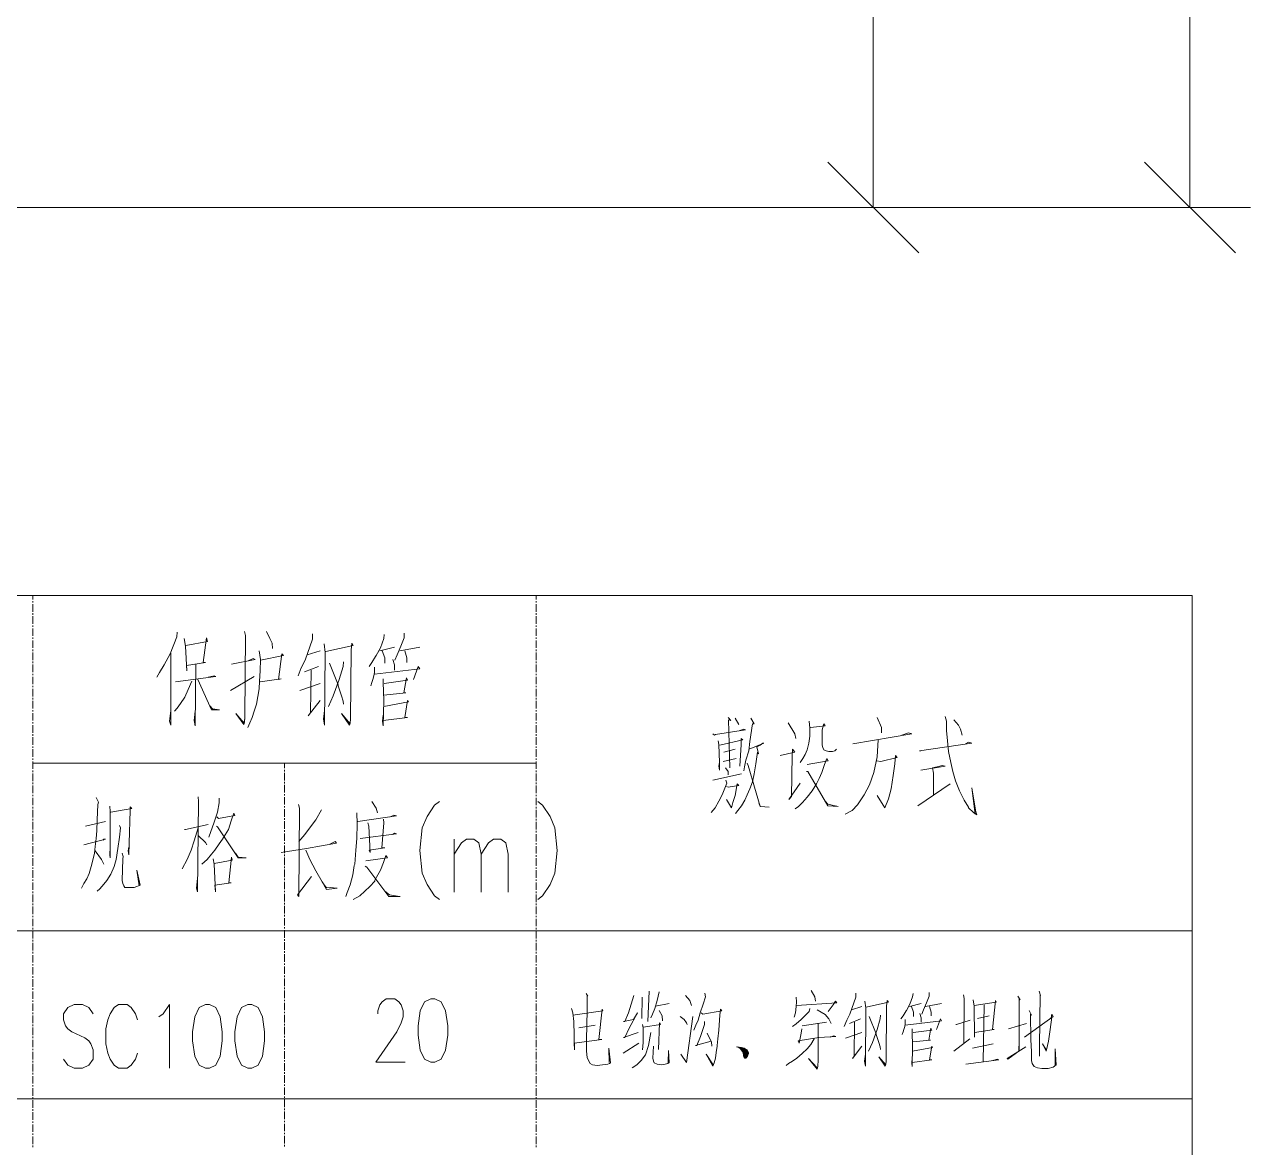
# Model space of a CAD drawing. Header units: millimetres. Extents: x -4415 to 173792, y -78716 to 47289.
# Drawn here: x 136509 to 156778, y -59659 to -41095 of the extents above; entities that cross this region are included whole.
import ezdxf

# ---------------------------------------------------------------- set-up
doc = ezdxf.new("R2010")
doc.units = ezdxf.units.MM

msp = doc.modelspace()

# ---------------------------------------------------------------- linework, layer by layer
at = {"color": 0, "lineweight": 0}
for points in [[(155777, -44119), (155777, 25406)], [(150542, -44119), (150542, -29460)], [(149791, -43369), (151292, -44869)], [(155028, -43369), (156528, -44869)], [(101711, -44119), (151542, -44119)], [(106947, -44119), (156778, -44119)], [(95256, -50533), (155812, -50533)], [(136647, -50533), (136647, -50603)], [(136647, -50627), (136647, -50652)], [(144967, -50533), (144967, -50603)], [(144967, -50627), (144967, -50652)], [(155812, -50533), (155812, -72721)], [(136647, -50677), (136647, -50802)], [(136647, -50827), (136647, -50853)], [(144967, -50677), (144967, -50802)], [(144967, -50827), (144967, -50853)], [(136647, -50877), (136647, -51002)], [(136647, -51028), (136647, -51052)], [(136647, -51077), (136647, -51203)], [(144967, -50877), (144967, -51002)], [(144967, -51028), (144967, -51052)], [(144967, -51077), (144967, -51203)], [(136647, -51227), (136647, -51252)], [(136647, -51277), (136647, -51402)], [(139034, -51143), (139025, -51220), (138918, -51501), (138819, -51680), (138739, -51808), (138694, -51884)], [(139151, -51245), (139168, -51373), (139195, -51782), (139186, -51693), (139500, -51642), (139464, -51642), (139518, -51232), (139535, -51296), (139178, -51360)], [(140145, -51130), (140163, -51194), (140154, -52537), (140145, -52627), (140135, -52665), (140001, -52487), (140135, -52640), (140154, -52576)], [(140512, -51130), (140566, -51245), (140601, -51322), (140611, -51411)], [(141273, -51168), (141273, -51257), (141148, -51603), (141085, -51731), (141032, -51860)], [(142456, -51181), (142447, -51245), (142393, -51398), (142321, -51527), (142312, -51540), (142250, -51642), (142205, -51706)], [(142787, -51155), (142787, -51232), (142733, -51373), (142671, -51514), (142634, -51603)], [(144967, -51227), (144967, -51252)], [(144967, -51277), (144967, -51402)], [(136647, -51427), (136647, -51452)], [(136647, -51477), (136647, -51602)], [(140387, -51450), (140413, -51590), (140405, -51782), (140395, -51949), (140387, -52076), (140368, -52204), (140342, -52333), (140306, -52448), (140271, -52550), (140234, -52640), (140199, -52716)], [(141184, -51514), (141399, -51450)], [(141461, -51335), (141479, -51475), (141471, -52678), (141453, -52576), (141471, -52435)], [(141488, -51462), (141945, -51360), (141918, -51322), (141910, -51437), (141900, -52576), (141892, -52640), (141883, -52678), (141748, -52487), (141892, -52653)], [(142384, -51450), (142626, -51386)], [(142420, -51450), (142465, -51564), (142465, -51655)], [(142715, -51450), (143047, -51386)], [(142797, -51450), (142832, -51564), (142832, -51642)], [(144967, -51427), (144967, -51452)], [(144967, -51477), (144967, -51602)], [(136647, -51627), (136647, -51652)], [(136647, -51677), (136647, -51803)], [(138927, -51488), (138927, -52678), (138908, -52614), (138927, -52435)], [(139339, -51667), (139330, -52691), (139312, -52601), (139330, -52448)], [(139930, -51667), (140324, -51590), (140288, -51577), (140207, -51616)], [(140413, -51603), (140790, -51527), (140763, -51501), (140709, -51923), (140754, -51910), (140405, -51962)], [(141784, -51629), (141775, -51706), (141712, -51923), (141614, -52191), (141533, -52371)], [(141551, -51655), (141694, -52013), (141694, -52025), (141748, -52191), (141775, -52282), (141784, -52333)], [(142599, -51590), (142626, -51680), (142626, -51769)], [(144967, -51627), (144967, -51652)], [(144967, -51677), (144967, -51803)], [(136647, -51827), (136647, -51852)], [(136647, -51877), (136647, -52002)], [(139007, -51962), (139671, -51871), (139644, -51860), (139545, -51884)], [(139912, -52102), (140306, -51871)], [(141372, -51706), (141139, -51795)], [(141246, -51769), (141238, -52474), (141201, -52524), (141399, -52269)], [(142294, -51718), (142294, -51808), (142286, -51860), (142267, -51923), (142250, -51974), (142232, -52025)], [(142294, -51834), (143047, -51744), (143020, -51706), (142939, -51923)], [(144967, -51827), (144967, -51852)], [(144967, -51877), (144967, -52002)], [(136647, -52027), (136647, -52052)], [(136647, -52078), (136647, -52202)], [(139276, -51949), (139213, -52089), (139160, -52217), (139088, -52320), (139034, -52396), (138989, -52448)], [(139374, -51923), (139599, -52422), (139733, -52422), (139617, -52409), (139572, -52358)], [(141399, -51987), (141059, -52102)], [(142438, -51910), (142438, -51974), (142447, -52269), (142438, -52691), (142428, -52614), (142438, -52511)], [(142456, -51987), (142841, -51936), (142823, -51897), (142778, -52141), (142814, -52141), (142447, -52180)], [(144967, -52027), (144967, -52052)], [(144967, -52078), (144967, -52202)], [(136647, -52227), (136647, -52253)], [(136647, -52277), (136647, -52402)], [(142447, -52371), (142859, -52294), (142841, -52269), (142797, -52550), (142841, -52550), (142438, -52601)], [(144967, -52227), (144967, -52253)], [(144967, -52277), (144967, -52402)], [(136647, -52428), (136647, -52452)], [(136647, -52477), (136647, -52602)], [(144967, -52428), (144967, -52452)], [(144967, -52477), (144967, -52602)], [(136647, -52627), (136647, -52652)], [(136647, -52678), (136647, -52802)], [(144967, -52627), (144967, -52652)], [(144967, -52678), (144967, -52802)], [(148142, -52550), (148186, -52601), (148150, -52589), (148168, -53382)], [(148257, -52563), (148320, -52666)], [(148517, -52563), (148571, -52653), (148544, -52653), (148499, -52947), (148482, -53101), (148437, -53254), (148410, -53369), (148400, -53433)], [(149136, -52640), (149243, -52819), (149261, -52896)], [(149484, -52614), (149493, -52729), (149493, -52857), (149476, -52973), (149449, -53088), (149413, -53164), (149377, -53228), (149332, -53293)], [(149503, -52716), (149744, -52691), (149726, -52653), (149699, -52755), (149699, -52845), (149699, -52921), (149699, -53010), (149709, -53049), (149726, -53088), (149763, -53101), (149807, -53113), (149870, -53113), (149905, -53101), (149932, -53075)], [(150604, -52550), (150676, -52716), (150676, -52806)], [(151732, -52537), (151751, -52614), (151751, -52768), (151769, -52934), (151786, -53113), (151823, -53293), (151858, -53446), (151903, -53600), (151965, -53766), (152046, -53920), (152118, -54035), (152118, -54047), (152198, -54124), (152252, -54162), (152235, -54112), (152171, -53715), (152225, -54149)], [(151876, -52589), (151948, -52679), (151984, -52742), (152010, -52845)], [(136647, -52827), (136647, -52853)], [(136647, -52877), (136647, -53002)], [(144967, -52827), (144967, -52853)], [(144967, -52877), (144967, -53002)], [(147890, -52819), (147917, -52845), (147935, -52832), (148428, -52755), (148400, -52742), (148338, -52768)], [(148006, -53010), (148383, -52921), (148356, -52896), (148356, -52999), (148338, -53356)], [(150202, -52986), (151177, -52819), (151124, -52806), (151016, -52845)], [(136647, -53028), (136647, -53052)], [(136647, -53077), (136647, -53203)], [(144967, -53028), (144967, -53052)], [(144967, -53077), (144967, -53203)], [(147979, -52934), (147989, -52999), (147998, -53293), (147998, -53420), (147989, -53356), (147998, -53293)], [(148257, -53075), (148070, -53126)], [(148490, -53075), (148732, -52973), (148715, -52973), (148670, -53010), (148616, -53036), (148643, -53152), (148625, -53126), (148598, -53319), (148571, -53484), (148544, -53613), (148499, -53728), (148455, -53829), (148418, -53920), (148365, -54009), (148303, -54086), (148266, -54137)], [(149001, -53177), (149243, -53126), (149206, -53075), (149198, -53177), (149189, -53855), (149144, -53907), (149332, -53638)], [(150622, -52921), (150604, -53203), (150550, -53459), (150479, -53663), (150389, -53829), (150282, -53996), (150192, -54086), (150076, -54149)], [(152064, -52986), (152118, -52960), (152171, -52973), (151303, -53101), (151330, -53101)], [(136647, -53227), (136647, -53252)], [(136647, -53278), (136647, -53402)], [(144967, -53227), (144967, -53252)], [(144967, -53278), (144967, -53402)], [(148276, -53228), (148060, -53280)], [(148455, -53306), (148472, -53343), (148670, -54022), (148822, -54035), (148678, -54022), (148651, -53970)], [(149449, -53330), (149798, -53267), (149771, -53228), (149736, -53330), (149691, -53459), (149646, -53561), (149601, -53650), (149530, -53766), (149449, -53868), (149369, -53958), (149305, -54022), (149252, -54060)], [(150596, -53267), (150666, -53280), (150936, -53215), (150909, -53177), (150899, -53319), (150873, -53510), (150837, -53728), (150792, -53894), (150730, -54047), (150604, -53842)], [(136647, -53307), (144967, -53307)], [(136647, -53427), (136647, -53453)], [(136647, -53477), (136647, -53602)], [(140807, -53310), (140807, -53390)], [(140807, -53416), (140807, -53441)], [(140807, -53466), (140807, -53591)], [(144967, -53427), (144967, -53453)], [(144967, -53477), (144967, -53602)], [(147890, -53587), (148365, -53484)], [(148096, -53382), (148142, -53446), (148142, -53497)], [(149439, -53446), (149458, -53446), (149789, -54009), (149959, -54022), (149789, -53983), (149744, -53933)], [(151330, -53420), (151732, -53356), (151679, -53343), (151598, -53369), (151518, -53382), (151536, -53472), (151536, -53829)], [(136647, -53628), (136647, -53652)], [(136647, -53677), (136647, -53803)], [(140807, -53616), (140807, -53641)], [(140807, -53665), (140807, -53791)], [(144967, -53628), (144967, -53652)], [(144967, -53677), (144967, -53803)], [(148105, -53587), (148123, -53638), (148096, -53689), (148043, -53829), (147989, -53933), (147926, -54047), (147863, -54124)], [(148114, -53689), (148142, -53702), (148320, -53676), (148293, -53650), (148257, -53842), (148222, -53958), (148195, -54047), (148114, -53907)], [(151276, -54009), (151813, -53650)], [(136647, -53827), (136647, -53852)], [(136647, -53878), (136647, -54002)], [(137694, -53875), (137730, -53951), (137721, -53989), (137711, -54245), (137703, -54424), (137694, -54553), (137676, -54681), (137666, -54796), (137640, -54911), (137613, -55014), (137577, -55128), (137542, -55218), (137488, -55295), (137452, -55371)], [(139378, -53862), (139387, -53938), (139369, -55435), (139351, -55371), (139369, -55205)], [(139727, -53887), (139727, -53964), (139701, -54117), (139637, -54296), (139592, -54437), (139557, -54527)], [(140807, -53816), (140807, -53841)], [(140807, -53866), (140807, -53991)], [(144967, -53827), (144967, -53852)], [(144967, -53878), (144967, -54002)], [(136647, -54027), (136647, -54053)], [(136647, -54077), (136647, -54202)], [(137918, -54015), (137926, -54104), (137926, -54744), (137926, -54873), (137918, -54821), (137926, -54694)], [(137936, -54117), (138285, -54054), (138258, -54028), (138258, -54091), (138240, -54629), (138231, -54821), (138222, -54757), (138231, -54694)], [(140807, -54016), (140807, -54041)], [(140807, -54066), (140807, -54191)], [(141037, -53987), (141053, -54052), (141045, -55511), (141020, -55485), (141253, -55178)], [(141419, -54077), (141328, -54244), (141236, -54359), (141144, -54486), (141045, -54601)], [(142251, -53937), (142325, -54052), (142343, -54128)], [(143369, -53937), (143287, -53999), (143166, -54187), (143084, -54374), (143043, -54749), (143084, -55124), (143166, -55312), (143287, -55499), (143369, -55561)], [(144967, -54027), (144967, -54053)], [(144967, -54077), (144967, -54202)], [(144994, -53937), (145075, -53999), (145197, -54187), (145279, -54374), (145318, -54749), (145279, -55124), (145197, -55312), (145075, -55499), (144994, -55561)], [(136647, -54228), (136647, -54252)], [(136647, -54277), (136647, -54403)], [(137515, -54348), (137846, -54271)], [(139691, -54194), (139718, -54220), (139987, -54169), (139969, -54130), (139924, -54258), (139879, -54400), (139825, -54489), (139781, -54565), (139727, -54642), (139656, -54744), (139602, -54809), (139530, -54898), (139441, -54975)], [(140807, -54216), (140807, -54241)], [(140807, -54265), (140807, -54391)], [(142001, -54128), (142010, -54307), (142001, -54551), (141985, -54743), (141968, -54973), (141960, -54999), (141935, -55152), (141894, -55318), (141843, -55446), (141819, -55511)], [(142018, -54270), (142658, -54179), (142617, -54167), (142558, -54192)], [(142185, -54294), (142201, -54346), (142225, -54781), (142209, -54743), (142467, -54704), (142418, -54704), (142451, -54294), (142442, -54231)], [(144967, -54228), (144967, -54252)], [(144967, -54277), (144967, -54403)], [(136647, -54427), (136647, -54452)], [(136647, -54477), (136647, -54602)], [(138079, -54335), (138097, -54374), (138079, -54527), (138052, -54719), (138025, -54898), (137989, -55014), (137936, -55141), (137872, -55243), (137819, -55308), (137757, -55384), (137711, -55423)], [(139378, -54374), (139315, -54591), (139262, -54744), (139198, -54898), (139118, -55051)], [(139154, -54400), (139171, -54400), (139548, -54322)], [(139378, -54501), (139503, -54616), (139521, -54655)], [(139682, -54348), (139701, -54361), (140041, -54873), (140175, -54873), (140041, -54860), (139996, -54796)], [(140807, -54416), (140807, -54440)], [(140807, -54466), (140807, -54591)], [(142059, -54551), (142658, -54474), (142625, -54461), (142592, -54486)], [(144967, -54427), (144967, -54452)], [(144967, -54477), (144967, -54602)], [(136647, -54627), (136647, -54652)], [(136647, -54678), (136647, -54802)], [(137488, -54655), (137846, -54565), (137819, -54565), (137810, -54578)], [(140754, -54781), (141169, -54717), (141668, -54627), (141644, -54601), (141544, -54653)], [(140807, -54615), (140807, -54641)], [(140807, -54666), (140807, -54791)], [(143612, -55437), (143612, -54562)], [(143612, -54812), (143734, -54624), (143815, -54562), (143938, -54562), (144018, -54624), (144059, -54812), (144059, -55437)], [(144059, -54812), (144181, -54624), (144262, -54562), (144384, -54562), (144466, -54624), (144507, -54812), (144507, -55437)], [(144967, -54627), (144967, -54652)], [(144967, -54678), (144967, -54802)], [(136647, -54828), (136647, -54853)], [(136647, -54877), (136647, -55003)], [(137676, -54757), (137783, -54898), (137819, -54975)], [(138124, -54796), (138142, -54847), (138132, -54885), (138124, -55243), (138132, -55295), (138151, -55333), (138169, -55359), (138204, -55359), (138321, -55359), (138365, -55346), (138419, -55321), (138365, -55077), (138402, -55333)], [(139629, -54885), (139646, -54975), (139664, -55435), (139656, -55321), (139924, -55282), (139888, -55282), (139933, -54860), (139942, -54911), (139646, -54962)], [(140807, -54816), (140807, -54841)], [(140807, -54865), (140807, -54991)], [(141162, -54743), (141228, -54897), (141328, -55088), (141428, -55267), (141502, -55395), (141677, -55370), (141502, -55357)], [(142151, -54921), (142509, -54871), (142484, -54832), (142442, -54947), (142392, -55075), (142351, -55152), (142301, -55241), (142301, -55254), (142218, -55344), (142134, -55420), (142052, -55498), (141943, -55561)], [(144967, -54828), (144967, -54853)], [(144967, -54877), (144967, -55003)], [(136647, -55028), (136647, -55052)], [(136647, -55077), (136647, -55202)], [(140807, -55016), (140807, -55040)], [(140807, -55066), (140807, -55191)], [(142143, -55011), (142168, -55024), (142534, -55511), (142717, -55511), (142709, -55511), (142542, -55485), (142467, -55420)], [(144967, -55028), (144967, -55052)], [(144967, -55077), (144967, -55202)], [(136647, -55227), (136647, -55252)], [(136647, -55278), (136647, -55402)], [(140807, -55215), (140807, -55241)], [(140807, -55266), (140807, -55390)], [(141428, -55267), (141502, -55370)], [(144967, -55227), (144967, -55252)], [(144967, -55278), (144967, -55402)], [(136647, -55427), (136647, -55453)], [(136647, -55477), (136647, -55602)], [(140807, -55416), (140807, -55441)], [(140807, -55465), (140807, -55591)], [(144967, -55427), (144967, -55453)], [(144967, -55477), (144967, -55602)], [(136647, -55628), (136647, -55652)], [(136647, -55677), (136647, -55803)], [(140807, -55616), (140807, -55640)], [(140807, -55666), (140807, -55791)], [(144967, -55628), (144967, -55652)], [(144967, -55677), (144967, -55803)], [(136647, -55827), (136647, -55852)], [(136647, -55878), (136647, -56002)], [(140807, -55815), (140807, -55841)], [(140807, -55866), (140807, -55990)], [(144967, -55827), (144967, -55852)], [(144967, -55878), (144967, -56002)], [(95256, -56080), (155812, -56080)], [(136647, -56027), (136647, -56053)], [(136647, -56077), (136647, -56202)], [(140807, -56016), (140807, -56041)], [(140807, -56066), (140807, -56191)], [(144967, -56027), (144967, -56053)], [(144967, -56077), (144967, -56202)], [(136647, -56228), (136647, -56252)], [(136647, -56277), (136647, -56403)], [(140807, -56216), (140807, -56241)], [(140807, -56266), (140807, -56391)], [(144967, -56228), (144967, -56252)], [(144967, -56277), (144967, -56403)], [(136647, -56427), (136647, -56452)], [(136647, -56478), (136647, -56602)], [(140807, -56416), (140807, -56441)], [(140807, -56466), (140807, -56591)], [(144967, -56427), (144967, -56452)], [(144967, -56478), (144967, -56602)], [(136647, -56627), (136647, -56653)], [(136647, -56677), (136647, -56802)], [(140807, -56616), (140807, -56641)], [(140807, -56666), (140807, -56791)], [(144967, -56627), (144967, -56653)], [(144967, -56677), (144967, -56802)], [(136647, -56828), (136647, -56852)], [(136647, -56877), (136647, -57003)], [(140807, -56816), (140807, -56841)], [(140807, -56866), (140807, -56991)], [(144967, -56828), (144967, -56852)], [(144967, -56877), (144967, -57003)], [(136647, -57027), (136647, -57052)], [(136647, -57078), (136647, -57202)], [(140807, -57016), (140807, -57041)], [(140807, -57066), (140807, -57191)], [(144967, -57027), (144967, -57052)], [(144967, -57078), (144967, -57202)], [(145796, -57115), (145825, -57156), (145811, -57147), (145811, -57392), (145803, -57873), (145803, -58068), (145811, -58170), (145832, -58221), (145860, -58273), (145897, -58293), (145975, -58303), (146154, -58282), (146183, -58273), (146197, -58262), (146168, -58016), (146176, -58252)], [(146584, -57147), (146492, -57433), (146434, -57576), (146412, -57576), (146577, -57546), (146642, -57433), (146506, -57689), (146434, -57842), (146412, -57842), (146656, -57761)], [(146835, -57075), (146814, -57576)], [(147000, -57085), (146971, -57228), (146928, -57361), (146893, -57454), (146864, -57515)], [(147437, -57147), (147509, -57228), (147523, -57280), (147537, -57310)], [(147759, -57106), (147767, -57167), (147730, -57289), (147681, -57433), (147645, -57556), (147609, -57637), (147574, -57720)], [(149516, -57064), (149573, -57167), (149586, -57239)], [(150253, -57106), (150253, -57177), (150153, -57454), (150103, -57556), (150060, -57659)], [(151199, -57115), (151192, -57167), (151148, -57289), (151092, -57392), (151084, -57402), (151035, -57484), (150998, -57535)], [(151464, -57095), (151464, -57156), (151421, -57269), (151371, -57382), (151343, -57454)], [(152031, -57136), (152045, -57197), (152037, -57945)], [(152934, -57156), (152969, -57219), (152955, -57197), (152955, -58047), (152948, -57986), (152948, -58068), (152768, -58201), (152754, -58190), (153062, -57996)], [(153285, -57075), (153306, -57147), (153299, -57126), (153291, -57996), (153291, -58149), (153291, -58027)], [(136647, -57227), (136647, -57253)], [(136647, -57278), (136647, -57402)], [(137644, -57448), (137574, -57347), (137469, -57298), (137329, -57298), (137224, -57347), (137153, -57448), (137153, -57548), (137189, -57648), (137224, -57697), (137294, -57748), (137504, -57848), (137574, -57898), (137608, -57947), (137644, -58047), (137644, -58198), (137574, -58297), (137469, -58348), (137329, -58348), (137224, -58297), (137153, -58198)], [(138379, -57548), (138344, -57448), (138274, -57347), (138204, -57298), (138064, -57298), (137994, -57347), (137924, -57448), (137889, -57548), (137854, -57697), (137854, -57947), (137889, -58098), (137924, -58198), (137994, -58297), (138064, -58348), (138204, -58348), (138274, -58297), (138344, -58198), (138379, -58098)], [(138729, -57498), (138799, -57448), (138904, -57298), (138904, -58348)], [(140807, -57216), (140807, -57241)], [(140807, -57266), (140807, -57391)], [(142350, -57450), (142350, -57400), (142385, -57300), (142420, -57251), (142490, -57200), (142630, -57200), (142700, -57251), (142735, -57300), (142770, -57400), (142770, -57501), (142735, -57601), (142665, -57750), (142315, -58250), (142805, -58250)], [(144967, -57227), (144967, -57253)], [(144967, -57278), (144967, -57402)], [(146720, -57177), (146714, -57526)], [(146942, -57321), (147165, -57280)], [(149264, -57177), (149272, -57249), (149264, -57330), (149257, -57433), (149235, -57505)], [(149272, -57310), (149937, -57269), (149916, -57239), (149881, -57300), (149795, -57413)], [(150181, -57382), (150354, -57330)], [(150403, -57239), (150418, -57351), (150411, -58313), (150397, -58232), (150411, -58119)], [(150425, -57341), (150791, -57259), (150769, -57228), (150762, -57321), (150754, -58232), (150748, -58282), (150740, -58313), (150633, -58160), (150748, -58293)], [(151142, -57330), (151335, -57280)], [(151171, -57330), (151206, -57422), (151206, -57494)], [(151407, -57330), (151672, -57280)], [(151472, -57330), (151501, -57422), (151501, -57484)], [(152195, -57219), (152209, -57321), (152217, -57833), (152217, -57761), (152539, -57709), (152511, -57709), (152560, -57228), (152575, -57259), (152209, -57310)], [(152374, -57300), (152360, -58242)], [(136647, -57428), (136647, -57453)], [(136647, -57477), (136647, -57603)], [(140807, -57416), (140807, -57441)], [(140807, -57465), (140807, -57591)], [(144967, -57428), (144967, -57453)], [(144967, -57477), (144967, -57603)], [(145552, -57361), (145574, -57433), (145589, -57576), (145595, -57801), (145595, -57822), (145603, -58047), (145595, -57935), (146055, -57873), (146004, -57873), (146061, -57372), (146069, -57402), (145574, -57474)], [(147000, -57392), (147050, -57484), (147057, -57566)], [(147351, -57494), (147416, -57546), (147451, -57596), (147466, -57628)], [(147358, -58119), (147451, -58252), (147559, -57494)], [(147695, -57433), (147724, -57454), (148040, -57402), (148017, -57372), (148003, -57474), (147989, -57720), (147974, -57863), (147960, -57975), (147960, -57986), (147946, -58088), (147931, -58180), (147910, -58262), (147888, -58313), (147781, -58119), (147896, -58293)], [(149494, -57361), (149479, -57413), (149350, -57546), (149264, -57617), (149208, -57659)], [(149615, -57382), (149744, -57463), (149809, -57535), (149845, -57607)], [(150333, -57535), (150146, -57607)], [(150662, -57474), (150655, -57535), (150604, -57709), (150526, -57924), (150461, -58068)], [(150475, -57494), (150590, -57781), (150590, -57792), (150633, -57924), (150655, -57996), (150662, -58037)], [(151070, -57546), (151070, -57617), (151063, -57659), (151049, -57709), (151035, -57750), (151020, -57792)], [(151070, -57637), (151672, -57566), (151651, -57535), (151586, -57709)], [(151314, -57443), (151335, -57515), (151335, -57587)], [(151908, -57628), (151916, -57628), (152145, -57556)], [(152460, -57484), (152267, -57526)], [(153041, -57833), (153513, -57494), (153492, -57454), (153485, -57515), (153492, -57505), (153464, -57709), (153441, -57903), (153406, -58047), (153398, -58068), (153342, -57945), (153398, -58047)], [(153119, -57392), (153155, -57474), (153141, -57454), (153148, -57873), (153155, -58078), (153155, -58221), (153170, -58273), (153199, -58323), (153256, -58344), (153328, -58354), (153435, -58354), (153513, -58334), (153564, -58293), (153550, -58027), (153550, -58303), (153535, -58313)], [(136647, -57628), (136647, -57652)], [(136647, -57677), (136647, -57803)], [(140807, -57616), (140807, -57640)], [(140807, -57666), (140807, -57791)], [(144967, -57628), (144967, -57652)], [(144967, -57677), (144967, -57803)], [(145675, -57679), (145946, -57637)], [(146864, -57761), (146828, -57975), (146778, -58129), (146706, -58221), (146634, -58293), (146556, -58344)], [(146728, -57628), (146735, -57679), (146735, -57903), (146735, -57924), (146728, -58047)], [(146742, -57668), (147022, -57628), (147007, -57596), (146993, -58037)], [(147753, -57576), (147753, -57628), (147687, -57822), (147623, -57975), (147602, -57975), (147860, -57903)], [(149358, -57699), (149350, -57770), (149315, -57935), (149300, -57894), (149644, -57842), (149924, -57822), (149888, -57812), (149830, -57833)], [(149364, -57648), (149766, -57587)], [(149629, -57617), (149629, -58212), (149623, -58323), (149615, -58365), (149473, -58190), (149615, -58344)], [(150354, -57761), (150081, -57853)], [(150232, -57587), (150224, -58149), (150196, -58190), (150354, -57986)], [(151185, -57699), (151185, -57750), (151192, -57986), (151185, -58323), (151177, -58262), (151185, -58180)], [(151199, -57761), (151507, -57720), (151493, -57689), (151458, -57883), (151485, -57883), (151192, -57914)], [(152776, -57699), (153076, -57607)], [(136647, -57827), (136647, -57853)], [(136647, -57878), (136647, -58002)], [(140807, -57816), (140807, -57841)], [(140807, -57866), (140807, -57991)], [(144967, -57827), (144967, -57853)], [(144967, -57878), (144967, -58002)], [(146406, -58099), (146663, -57935)], [(147796, -57770), (147845, -57873), (147867, -57914), (147874, -57986)], [(149565, -57863), (149508, -57955), (149450, -58027), (149364, -58108), (149278, -58180), (149208, -58232), (149142, -58273), (149099, -58303)], [(151873, -58068), (152138, -57863)], [(152525, -57945), (152181, -58016)], [(136647, -58028), (136647, -58053)], [(136647, -58077), (136647, -58203)], [(140807, -58016), (140807, -58041)], [(140807, -58066), (140807, -58191)], [(144967, -58028), (144967, -58053)], [(144967, -58077), (144967, -58203)], [(146907, -57986), (146899, -58180), (146907, -58232), (146921, -58262), (146971, -58282), (147036, -58293), (147100, -58282), (147143, -58273), (147165, -58252), (147157, -58057), (147151, -58252)], [(148290, -57996), (148362, -58006), (148405, -58016), (148426, -58027), (148440, -58037), (148455, -58047), (148469, -58068), (148476, -58088), (148476, -58108), (148461, -58149), (148447, -58170), (148434, -58180), (148418, -58180), (148405, -58170), (148397, -58149), (148397, -58129), (148391, -58099), (148376, -58068), (148348, -58027), (148319, -58006), (148282, -57996)], [(148319, -58006), (148354, -58006)], [(148340, -58016), (148340, -58006)], [(148397, -58016), (148340, -58016)], [(148348, -58027), (148426, -58027)], [(148354, -58006), (148354, -58037)], [(148440, -58037), (148354, -58037)], [(148369, -58057), (148369, -58016)], [(148369, -58047), (148447, -58047)], [(148469, -58068), (148376, -58068)], [(148383, -58016), (148383, -58078)], [(148391, -58088), (148476, -58088)], [(148397, -58149), (148397, -58016)], [(148476, -58108), (148397, -58108)], [(148397, -58129), (148469, -58129)], [(148461, -58149), (148397, -58149)], [(148405, -58170), (148447, -58170)], [(148412, -58027), (148412, -58170)], [(148426, -58180), (148426, -58027)], [(148440, -58037), (148440, -58170)], [(148455, -58160), (148455, -58047)], [(148469, -58068), (148469, -58129)], [(151192, -58068), (151522, -58006), (151507, -57986), (151472, -58212), (151507, -58212), (151185, -58252)], [(136647, -58228), (136647, -58252)], [(136647, -58277), (136647, -58403)], [(140807, -58216), (140807, -58240)], [(140807, -58266), (140807, -58391)], [(144967, -58228), (144967, -58252)], [(144967, -58277), (144967, -58403)], [(152074, -58282), (152618, -58212), (152589, -58201), (152517, -58221)], [(136647, -58427), (136647, -58452)], [(136647, -58478), (136647, -58602)], [(140807, -58415), (140807, -58441)], [(140807, -58466), (140807, -58590)], [(144967, -58427), (144967, -58452)], [(144967, -58478), (144967, -58602)], [(136647, -58627), (136647, -58653)], [(136647, -58677), (136647, -58803)], [(140807, -58616), (140807, -58641)], [(140807, -58666), (140807, -58791)], [(144967, -58627), (144967, -58653)], [(144967, -58677), (144967, -58803)], [(95256, -58853), (155812, -58853)], [(136647, -58828), (136647, -58852)], [(136647, -58877), (136647, -59003)], [(140807, -58816), (140807, -58841)], [(140807, -58866), (140807, -58991)], [(144967, -58828), (144967, -58852)], [(144967, -58877), (144967, -59003)], [(136647, -59027), (136647, -59052)], [(136647, -59078), (136647, -59202)], [(140807, -59016), (140807, -59041)], [(140807, -59066), (140807, -59191)], [(144967, -59027), (144967, -59052)], [(144967, -59078), (144967, -59202)], [(136647, -59227), (136647, -59253)], [(136647, -59277), (136647, -59402)], [(140807, -59216), (140807, -59241)], [(140807, -59266), (140807, -59391)], [(144967, -59227), (144967, -59253)], [(144967, -59277), (144967, -59402)], [(136647, -59428), (136647, -59452)], [(136647, -59477), (136647, -59603)], [(140807, -59416), (140807, -59441)], [(140807, -59466), (140807, -59591)], [(144967, -59428), (144967, -59452)], [(144967, -59477), (144967, -59603)], [(136647, -59627), (136647, -59652)], [(140807, -59616), (140807, -59641)], [(144967, -59627), (144967, -59652)]]:
    msp.add_lwpolyline(points, dxfattribs=at)
for points in [[(139499, -57298), (139394, -57347), (139324, -57498), (139288, -57748), (139288, -57898), (139324, -58148), (139394, -58297), (139499, -58348), (139569, -58348), (139674, -58297), (139744, -58148), (139779, -57898), (139779, -57748), (139744, -57498), (139674, -57347), (139569, -57298)], [(140199, -57298), (140094, -57347), (140024, -57498), (139988, -57748), (139988, -57898), (140024, -58148), (140094, -58297), (140199, -58348), (140269, -58348), (140374, -58297), (140443, -58148), (140479, -57898), (140479, -57748), (140443, -57498), (140374, -57347), (140269, -57298)], [(143225, -57200), (143120, -57251), (143050, -57400), (143015, -57650), (143015, -57800), (143050, -58050), (143120, -58201), (143225, -58250), (143295, -58250), (143400, -58201), (143470, -58050), (143505, -57800), (143505, -57650), (143470, -57400), (143400, -57251), (143295, -57200)]]:
    msp.add_lwpolyline(points, close=True, dxfattribs=at)

doc.saveas('drawing.dxf')
